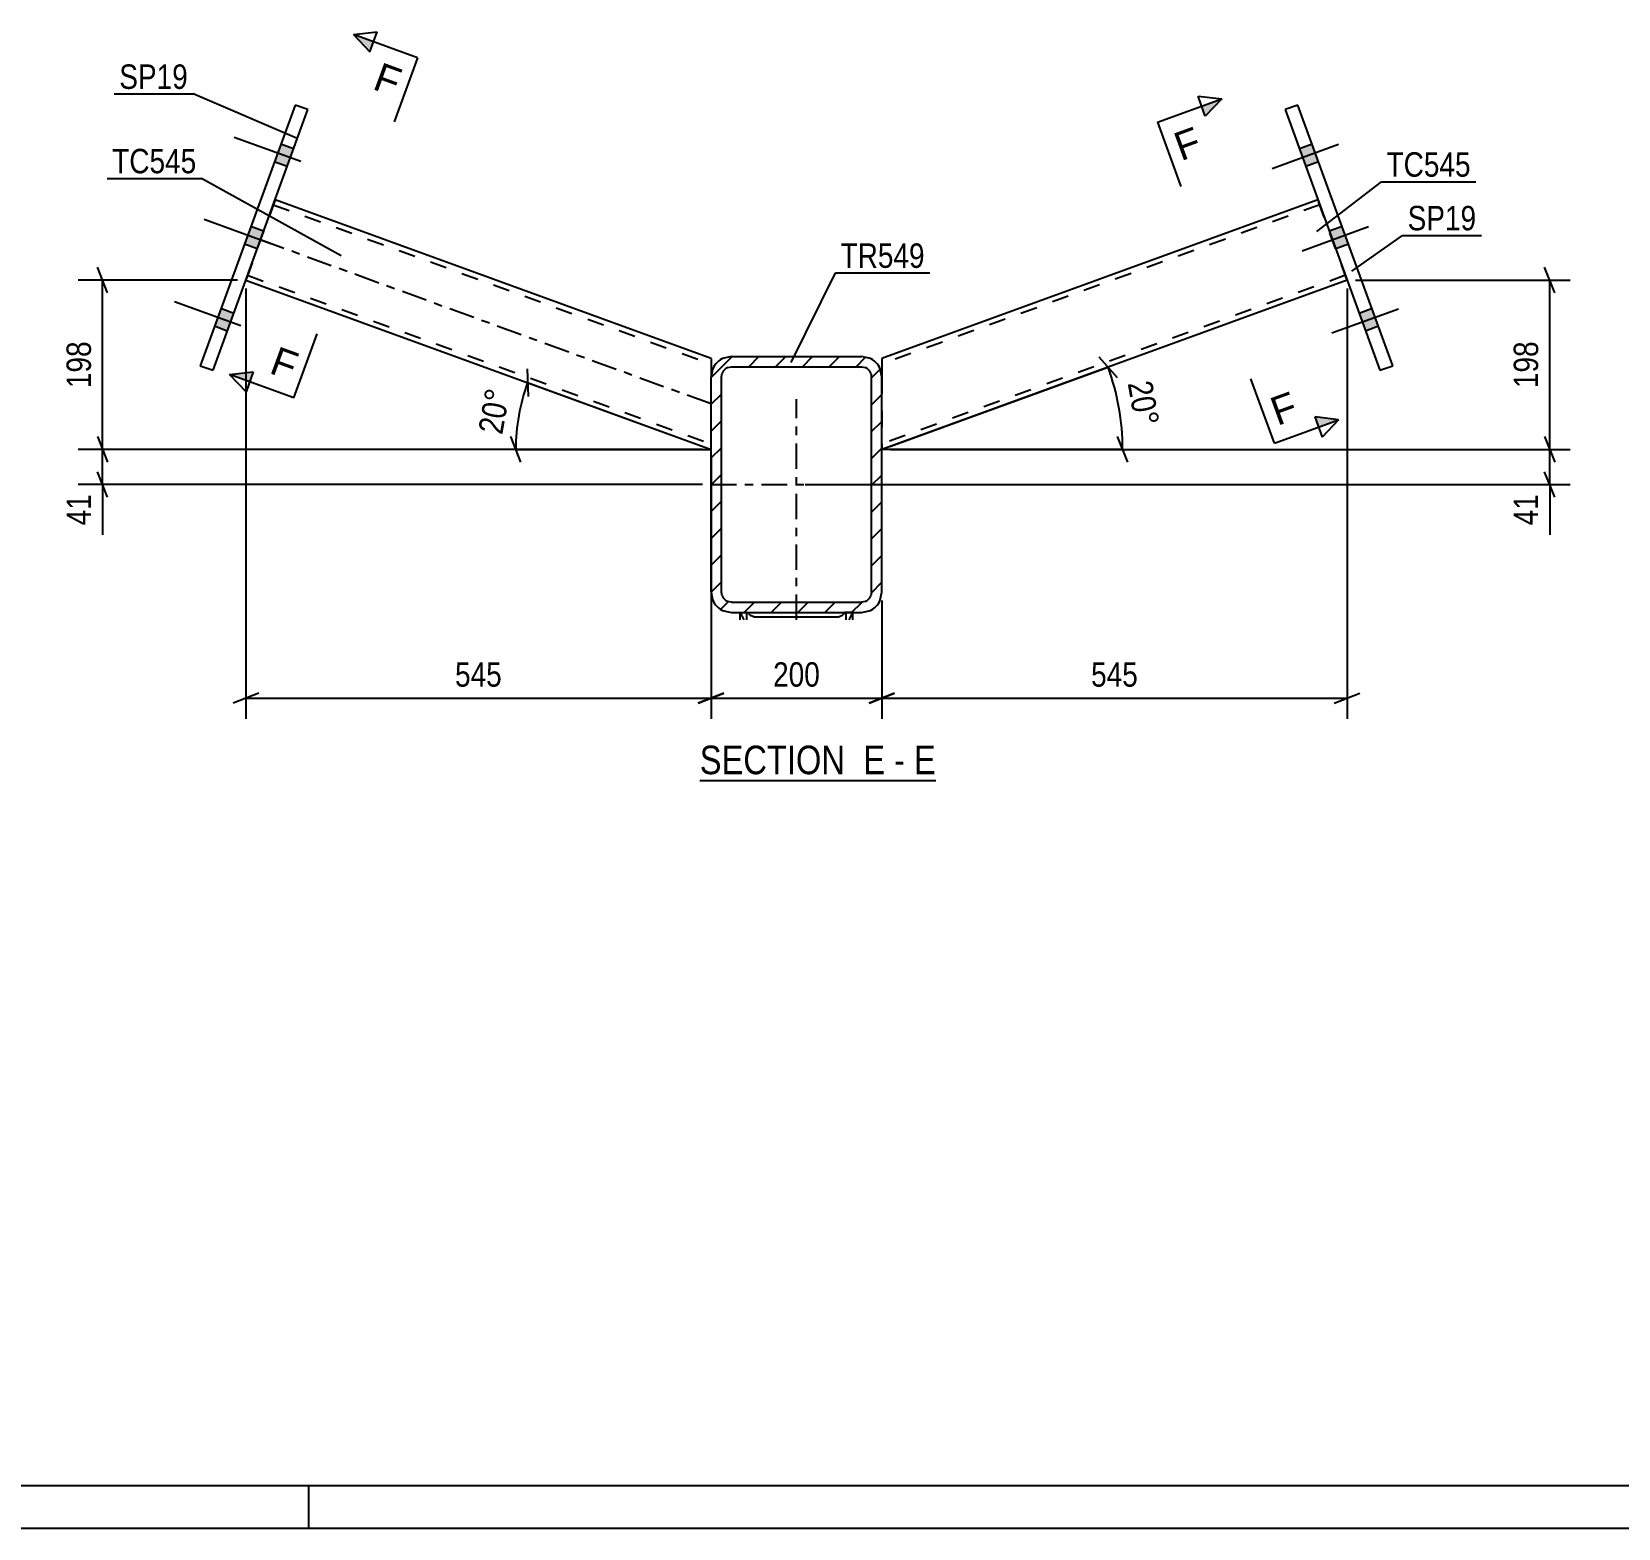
# Model space of a CAD drawing. Header units: millimetres. Extents: x 0 to 1189, y 0 to 841.
# Drawn here: x 316.5 to 502.4, y 0 to 175.3 of the extents above; entities that cross this region are included whole.
import ezdxf

# ---------------------------------------------------------------- set-up
doc = ezdxf.new("R2010")
doc.units = ezdxf.units.MM
doc.linetypes.add('DXK_LINE_DOT2', pattern=[3.9198, 1.9599, -1.9599])
doc.linetypes.add('DXK_LINE_DOT3', pattern=[5.9187, 2.979, -0.9799, 0.9799, -0.9799])
doc.styles.add('Arial', font='arial.ttf', dxfattribs={"height": 0.2})
doc.styles.add('Arial Narrow', font='ARIALN.TTF', dxfattribs={"height": 0.2})

# ---------------------------------------------------------------- blocks, each defined once
blk = doc.blocks.new('Unknown-717048581-1135')
at = {"color": 5, "linetype": 'Continuous'}
for p, q in [((5, 5), (1184, 5)), ((349, 0), (349, 5)), ((0, 0), (1189, 0))]:
    blk.add_line(p, q, dxfattribs=at)
blk = doc.blocks.new('Unknown-717048581-17 - 2797')
at = {"color": 6, "linetype": 'Continuous'}
blk.add_line((394.78, 87.6), (422.42, 87.6), dxfattribs=at)
at = {"color": 0, "linetype": 'Continuous'}
for points in [[(412.88, 88.35), (412.88, 91.85), (394.78, 91.85), (394.78, 88.35)], [(416.49, 88.35), (416.49, 91.85), (413.93, 91.85), (413.93, 88.35)], [(418.82, 88.35), (418.82, 91.85), (417.54, 91.85), (417.54, 88.35)], [(422.42, 88.35), (422.42, 91.85), (419.87, 91.85), (419.87, 88.35)]]:
    blk.add_wipeout(points, dxfattribs=at)
at = {"color": 7, "linetype": 'Continuous', "style": 'Arial Narrow'}
for s, p in [('SECTION ', (394.78, 88.35)), ('E', (413.93, 88.35)), ('E', (419.87, 88.35)), ('-', (417.54, 88.35))]:
    blk.add_text(s, height=3.34, dxfattribs=at).set_placement(p)
blk = doc.blocks.new('Bolt-717048581-2834 - 2797')
at = {"linetype": 'Continuous'}
for points in [[(346.45, 159.54), (347.2, 161.6), (345.69, 162.15), (344.94, 160.08)], [(346.45, 159.54), (347.2, 161.6), (345.69, 162.15), (344.94, 160.08)], [(346.45, 159.54), (347.2, 161.6), (345.69, 162.15), (344.94, 160.08)], [(342.94, 149.9), (343.69, 151.97), (342.19, 152.52), (341.44, 150.45)], [(342.94, 149.9), (343.69, 151.97), (342.19, 152.52), (341.44, 150.45)], [(339.43, 140.27), (340.19, 142.34), (338.68, 142.89), (337.93, 140.82)], [(339.43, 140.27), (340.19, 142.34), (338.68, 142.89), (337.93, 140.82)], [(339.43, 140.27), (340.19, 142.34), (338.68, 142.89), (337.93, 140.82)]]:
    blk.add_hatch(color=1, dxfattribs=at).paths.add_polyline_path(points)
at = {"color": 1, "linetype": 'Continuous'}
for p, q in [((348.04, 160.12), (340.24, 162.96)), ((348.04, 160.12), (340.24, 162.96)), ((348.04, 160.12), (340.24, 162.96)), ((347.2, 161.6), (345.69, 162.15)), ((347.2, 161.6), (345.69, 162.15)), ((347.2, 161.6), (345.69, 162.15)), ((346.45, 159.54), (344.94, 160.08)), ((346.45, 159.54), (344.94, 160.08)), ((346.45, 159.54), (344.94, 160.08)), ((344.54, 150.49), (336.74, 153.33)), ((344.54, 150.49), (336.74, 153.33)), ((343.69, 151.97), (342.19, 152.52)), ((343.69, 151.97), (342.19, 152.52)), ((342.94, 149.9), (341.44, 150.45)), ((342.94, 149.9), (341.44, 150.45)), ((341.03, 140.86), (333.23, 143.7)), ((341.03, 140.86), (333.23, 143.7)), ((341.03, 140.86), (333.23, 143.7)), ((340.19, 142.34), (338.68, 142.89)), ((340.19, 142.34), (338.68, 142.89)), ((340.19, 142.34), (338.68, 142.89)), ((339.43, 140.27), (337.93, 140.82)), ((339.43, 140.27), (337.93, 140.82)), ((339.43, 140.27), (337.93, 140.82))]:
    blk.add_line(p, q, dxfattribs=at)
blk = doc.blocks.new('Bolt-717048581-2809 - 2797')
at = {"linetype": 'Continuous'}
for points in [[(467.27, 160.08), (466.52, 162.15), (465.02, 161.6), (465.77, 159.54)], [(467.27, 160.08), (466.52, 162.15), (465.02, 161.6), (465.77, 159.54)], [(467.27, 160.08), (466.52, 162.15), (465.02, 161.6), (465.77, 159.54)], [(470.78, 150.45), (470.03, 152.52), (468.52, 151.97), (469.28, 149.9)], [(470.78, 150.45), (470.03, 152.52), (468.52, 151.97), (469.28, 149.9)], [(474.29, 140.82), (473.53, 142.89), (472.03, 142.34), (472.78, 140.27)], [(474.29, 140.82), (473.53, 142.89), (472.03, 142.34), (472.78, 140.27)], [(474.29, 140.82), (473.53, 142.89), (472.03, 142.34), (472.78, 140.27)]]:
    blk.add_hatch(color=1, dxfattribs=at).paths.add_polyline_path(points)
at = {"color": 1, "linetype": 'Continuous'}
for p, q in [((469.62, 162.11), (461.82, 159.27)), ((469.62, 162.11), (461.82, 159.27)), ((469.62, 162.11), (461.82, 159.27)), ((466.52, 162.15), (465.02, 161.6)), ((466.52, 162.15), (465.02, 161.6)), ((466.52, 162.15), (465.02, 161.6)), ((467.27, 160.08), (465.77, 159.54)), ((467.27, 160.08), (465.77, 159.54)), ((467.27, 160.08), (465.77, 159.54)), ((473.13, 152.48), (465.33, 149.64)), ((473.13, 152.48), (465.33, 149.64)), ((470.03, 152.52), (468.52, 151.97)), ((470.03, 152.52), (468.52, 151.97)), ((470.78, 150.45), (469.28, 149.9)), ((470.78, 150.45), (469.28, 149.9)), ((476.63, 142.84), (468.84, 140.01)), ((476.63, 142.84), (468.84, 140.01)), ((476.63, 142.84), (468.84, 140.01)), ((473.53, 142.89), (472.03, 142.34)), ((473.53, 142.89), (472.03, 142.34)), ((473.53, 142.89), (472.03, 142.34)), ((474.29, 140.82), (472.78, 140.27)), ((474.29, 140.82), (472.78, 140.27)), ((474.29, 140.82), (472.78, 140.27))]:
    blk.add_line(p, q, dxfattribs=at)
blk = doc.blocks.new('Part-717048581-2819 - 2797')
at = {"color": 2, "linetype": 'Continuous'}
for p, q in [((464.85, 166.75), (463.34, 166.21)), ((463.34, 166.21), (474.46, 135.67)), ((475.96, 136.21), (464.85, 166.75)), ((474.46, 135.67), (475.96, 136.21))]:
    blk.add_line(p, q, dxfattribs=at)
blk = doc.blocks.new('Part-717048581-2883 - 2797')
at = {"color": 2, "linetype": 'Continuous'}
for p, q in [((467.19, 155.64), (416.11, 137.04)), ((470.61, 146.24), (416.11, 126.4)), ((416.11, 137.04), (416.11, 135.77)), ((416.11, 135.77), (416.11, 134.89))]:
    blk.add_line(p, q, dxfattribs=at)
at = {"color": 7, "linetype": 'DXK_LINE_DOT2'}
for p, q in [((467.4, 155.07), (416.11, 136.4)), ((470.61, 146.24), (467.19, 155.64)), ((470.41, 146.8), (416.11, 127.04)), ((416.11, 137.04), (416.11, 136.95)), ((416.11, 136.95), (416.11, 136.67)), ((416.11, 134.89), (416.11, 126.4))]:
    blk.add_line(p, q, dxfattribs=at)
blk = doc.blocks.new('Part-717048581-2853 - 2797')
at = {"color": 2, "linetype": 'Continuous'}
for p, q in [((347.37, 166.75), (336.25, 136.21)), ((337.76, 135.67), (348.87, 166.21)), ((348.87, 166.21), (347.37, 166.75)), ((336.25, 136.21), (337.76, 135.67))]:
    blk.add_line(p, q, dxfattribs=at)
blk = doc.blocks.new('Part-717048581-2868 - 2797')
at = {"color": 7, "linetype": 'DXK_LINE_DOT3'}
blk.add_line((406.11, 106.42), (406.11, 114.57), dxfattribs=at)
at = {"color": 2, "linetype": 'Continuous'}
for p, q in [((399.51, 106.42), (399.51, 107.29)), ((399.6, 107.29), (399.63, 107.07)), ((399.63, 107.07), (399.93, 106.42)), ((400.54, 107.14), (400.48, 107.29)), ((400.8, 106.89), (400.54, 107.14)), ((401.11, 106.8), (400.8, 106.89)), ((401.11, 106.8), (411.11, 106.8)), ((411.41, 106.89), (411.11, 106.8)), ((411.67, 107.14), (411.41, 106.89)), ((411.74, 107.29), (411.67, 107.14)), ((412.29, 106.42), (412.59, 107.07)), ((412.59, 107.07), (412.62, 107.29)), ((412.71, 106.42), (412.71, 107.29))]:
    blk.add_line(p, q, dxfattribs=at)
at = {"color": 7, "linetype": 'DXK_LINE_DOT2'}
for p, q in [((399.51, 107.29), (399.6, 107.29)), ((399.6, 107.29), (400.48, 107.29)), ((400.31, 106.42), (400.31, 107.29)), ((412.71, 107.29), (411.74, 107.29)), ((411.91, 106.42), (411.91, 107.29))]:
    blk.add_line(p, q, dxfattribs=at)
blk = doc.blocks.new('Part-717048581-2894 - 2797')
at = {"linetype": 'Continuous'}
h = blk.add_hatch(dxfattribs=at)
h.set_pattern_fill('', scale=0.7, style=0, pattern_type=0)
h.set_pattern_definition([(45, (396.1082, 109.6854), (-1.57154, 1.57154), [])])
h.paths.add_polyline_path([(396.11, 134.89), (396.11, 109.69), (396.29, 108.77), (396.81, 107.99), (397.59, 107.47), (398.51, 107.29), (413.71, 107.29), (414.63, 107.47), (415.41, 107.99), (415.93, 108.77), (416.11, 109.69), (416.11, 134.89), (415.93, 135.8), (415.41, 136.58), (414.63, 137.1), (413.71, 137.29), (398.51, 137.29), (397.59, 137.1), (396.81, 136.58), (396.29, 135.8)])
h.paths.add_polyline_path([(397.66, 135.73), (398.05, 135.99), (398.51, 136.09), (413.71, 136.09), (414.17, 135.99), (414.56, 135.73), (414.82, 135.34), (414.91, 134.89), (414.91, 109.69), (414.82, 109.23), (414.56, 108.84), (414.17, 108.58), (413.71, 108.49), (398.51, 108.49), (398.05, 108.58), (397.66, 108.84), (397.4, 109.23), (397.31, 109.69), (397.31, 134.89), (397.4, 135.34)])
at = {"color": 2, "linetype": 'Continuous'}
for p, q in [((396.29, 135.8), (396.11, 134.89)), ((398.51, 137.29), (397.59, 137.1)), ((398.05, 135.99), (398.51, 136.09)), ((398.51, 137.29), (413.71, 137.29)), ((398.51, 136.09), (413.71, 136.09)), ((414.63, 137.1), (413.71, 137.29)), ((413.71, 136.09), (414.17, 135.99)), ((416.11, 134.89), (415.93, 135.8)), ((396.11, 109.69), (396.11, 134.89)), ((397.31, 134.89), (397.4, 135.34)), ((397.31, 109.69), (397.31, 134.89)), ((414.82, 135.34), (414.91, 134.89)), ((414.91, 109.69), (414.91, 134.89)), ((416.11, 109.69), (416.11, 134.89)), ((396.11, 109.69), (396.29, 108.77)), ((397.4, 109.23), (397.31, 109.69)), ((414.91, 109.69), (414.82, 109.23)), ((415.93, 108.77), (416.11, 109.69)), ((398.51, 108.49), (398.05, 108.58)), ((398.51, 108.49), (413.71, 108.49)), ((414.17, 108.58), (413.71, 108.49)), ((397.59, 107.47), (398.51, 107.29)), ((398.51, 107.29), (413.71, 107.29)), ((413.71, 107.29), (414.63, 107.47))]:
    blk.add_line(p, q, dxfattribs=at)
at = {"color": 7, "linetype": 'DXK_LINE_DOT3'}
for p, q in [((406.11, 112.29), (406.11, 132.29)), ((396.11, 122.29), (416.11, 122.29))]:
    blk.add_line(p, q, dxfattribs=at)
at = {"color": 2, "linetype": 'Continuous'}
for centre, radius, start, end in [((398.51, 134.89), 2.4, 112.5, 157.5), ((398.51, 134.89), 1.2, 112.5, 157.5), ((413.71, 134.89), 1.2, 22.5, 67.5), ((413.71, 134.89), 2.4, 22.5, 67.5), ((398.51, 109.69), 2.4, 202.5, 247.5), ((398.51, 109.69), 1.2, 202.5, 247.5), ((413.71, 109.69), 1.2, 292.5, 337.5), ((413.71, 109.69), 2.4, 292.5, 337.5)]:
    blk.add_arc(centre, radius, start, end, dxfattribs=at)
blk = doc.blocks.new('Part-717048581-2915 - 2797')
at = {"color": 7, "linetype": 'DXK_LINE_DOT2'}
for p, q in [((345.03, 155.64), (341.61, 146.24)), ((344.82, 155.07), (396.11, 136.4)), ((341.81, 146.8), (396.11, 127.04)), ((396.11, 137.04), (396.11, 136.67)), ((396.11, 126.4), (396.11, 134.89))]:
    blk.add_line(p, q, dxfattribs=at)
at = {"color": 2, "linetype": 'Continuous'}
for p, q in [((396.11, 137.04), (345.03, 155.64)), ((341.61, 146.24), (396.11, 126.4)), ((396.11, 137.04), (396.11, 136.95)), ((396.11, 136.95), (396.11, 136.67)), ((396.11, 136.67), (396.11, 135.77)), ((396.11, 135.77), (396.11, 134.89))]:
    blk.add_line(p, q, dxfattribs=at)
at = {"color": 7, "linetype": 'DXK_LINE_DOT3'}
blk.add_line((396.11, 131.72), (343.32, 150.94), dxfattribs=at)
blk = doc.blocks.new('StraightDimension-717048581-10504 - 2797')
at = {"color": 7, "linetype": 'Continuous'}
for p, q in [((341.61, 145.24), (341.61, 94.85)), ((396.11, 125.4), (396.11, 94.85)), ((343.11, 97.85), (340.11, 96.65)), ((341.61, 97.25), (396.11, 97.25)), ((394.61, 96.65), (397.61, 97.85))]:
    blk.add_line(p, q, dxfattribs=at)
at = {"color": 0}
blk.add_wipeout([(372.2, 98), (372.2, 102.2), (365.51, 102.2), (365.51, 98)], dxfattribs=at)
at = {"color": 3, "style": 'Arial Narrow'}
blk.add_text('545', height=2.863, dxfattribs=at).set_placement((366.11, 98.6))
blk = doc.blocks.new('StraightDimension-717048581-2917 - 2797')
at = {"color": 7, "linetype": 'Continuous'}
for p, q in [((325.41, 144.74), (324.21, 147.74)), ((340.61, 146.24), (321.96, 146.24)), ((324.81, 126.4), (324.81, 146.24)), ((395.11, 126.4), (321.96, 126.4)), ((324.21, 127.9), (325.41, 124.9))]:
    blk.add_line(p, q, dxfattribs=at)
at = {"color": 0}
blk.add_wipeout([(324.06, 139.66), (319.86, 139.66), (319.86, 132.98), (324.06, 132.98)], dxfattribs=at)
at = {"color": 3, "style": 'Arial Narrow'}
blk.add_text('198', height=2.863, rotation=90.0002, dxfattribs=at).set_placement((323.46, 133.58))
blk = doc.blocks.new('AngleDimension-717048581-10701 - 2797')
at = {"color": 7, "linetype": 'Continuous'}
for p, q in [((374.56, 135.84), (374.66, 132.61)), ((374.61, 134.23), (396.11, 126.4)), ((373.83, 124.9), (372.63, 127.9)), ((395.11, 126.4), (373.23, 126.4)), ((373.23, 126.4), (396.11, 126.4))]:
    blk.add_line(p, q, dxfattribs=at)
blk.add_arc((396.11, 126.4), 22.88, 160, 180, dxfattribs=at)
at = {"color": 0}
blk.add_wipeout([(373.25, 133.71), (369.11, 134.44), (367.99, 128.08), (372.13, 127.35)], dxfattribs=at)
at = {"color": 3, "style": 'Arial Narrow'}
blk.add_text('20°', height=2.863, rotation=80.0021, dxfattribs=at).set_placement((371.64, 128.05))
blk = doc.blocks.new('StraightDimension-717048581-10573 - 2797')
at = {"color": 7, "linetype": 'Continuous'}
for p, q in [((417.11, 126.4), (496.74, 126.4)), ((493.74, 127.9), (494.94, 124.9)), ((494.34, 122.29), (494.34, 126.4)), ((494.94, 120.79), (493.74, 123.79)), ((407.11, 122.29), (496.74, 122.29))]:
    blk.add_line(p, q, dxfattribs=at)
at = {"color": 0}
blk.add_wipeout([(493.59, 121.76), (489.39, 121.76), (489.39, 116.9), (493.59, 116.9)], dxfattribs=at)
at = {"color": 7, "linetype": 'Continuous'}
blk.add_line((494.34, 122.29), (494.34, 116.38), dxfattribs=at)
blk.add_line((494.34, 122.29), (494.34, 116.38), dxfattribs=at)
at = {"color": 3, "style": 'Arial Narrow'}
blk.add_text('41', height=2.863, rotation=90.0002, dxfattribs=at).set_placement((492.99, 117.5))
blk = doc.blocks.new('StraightDimension-717048581-2928 - 2797')
at = {"color": 7, "linetype": 'Continuous'}
for p, q in [((395.11, 126.4), (321.96, 126.4)), ((324.21, 127.9), (325.41, 124.9)), ((324.81, 122.29), (324.81, 126.4)), ((325.41, 120.79), (324.21, 123.79)), ((395.11, 122.29), (321.96, 122.29))]:
    blk.add_line(p, q, dxfattribs=at)
at = {"color": 0}
blk.add_wipeout([(324.06, 121.76), (319.86, 121.76), (319.86, 116.9), (324.06, 116.9)], dxfattribs=at)
at = {"color": 7, "linetype": 'Continuous'}
blk.add_line((324.81, 122.29), (324.81, 116.38), dxfattribs=at)
blk.add_line((324.81, 122.29), (324.81, 116.38), dxfattribs=at)
at = {"color": 3, "style": 'Arial Narrow'}
blk.add_text('41', height=2.863, rotation=90.0002, dxfattribs=at).set_placement((323.46, 117.5))
blk = doc.blocks.new('StraightDimension-717048581-10502 - 2797')
at = {"color": 7, "linetype": 'Continuous'}
for p, q in [((470.61, 145.24), (470.61, 94.85)), ((416.11, 108.69), (416.11, 94.85)), ((417.61, 97.85), (414.61, 96.65)), ((416.11, 97.25), (470.61, 97.25)), ((469.11, 96.65), (472.11, 97.85))]:
    blk.add_line(p, q, dxfattribs=at)
at = {"color": 0}
blk.add_wipeout([(446.7, 98), (446.7, 102.2), (440.02, 102.2), (440.02, 98)], dxfattribs=at)
at = {"color": 3, "style": 'Arial Narrow'}
blk.add_text('545', height=2.863, dxfattribs=at).set_placement((440.62, 98.6))
blk = doc.blocks.new('StraightDimension-717048581-10503 - 2797')
at = {"color": 7, "linetype": 'Continuous'}
for p, q in [((396.11, 125.4), (396.11, 94.85)), ((416.11, 108.69), (416.11, 94.85)), ((397.61, 97.85), (394.61, 96.65)), ((396.11, 97.25), (416.11, 97.25)), ((414.61, 96.65), (417.61, 97.85))]:
    blk.add_line(p, q, dxfattribs=at)
at = {"color": 0}
blk.add_wipeout([(409.45, 98), (409.45, 102.2), (402.77, 102.2), (402.77, 98)], dxfattribs=at)
at = {"color": 3, "style": 'Arial Narrow'}
blk.add_text('200', height=2.863, dxfattribs=at).set_placement((403.37, 98.6))
blk = doc.blocks.new('StraightDimension-717048581-10572 - 2797')
at = {"color": 7, "linetype": 'Continuous'}
for p, q in [((494.94, 144.74), (493.74, 147.74)), ((471.61, 146.24), (496.74, 146.24)), ((494.34, 126.4), (494.34, 146.24)), ((417.11, 126.4), (496.74, 126.4)), ((493.74, 127.9), (494.94, 124.9))]:
    blk.add_line(p, q, dxfattribs=at)
at = {"color": 0}
blk.add_wipeout([(493.59, 139.66), (489.39, 139.66), (489.39, 132.98), (493.59, 132.98)], dxfattribs=at)
at = {"color": 3, "style": 'Arial Narrow'}
blk.add_text('198', height=2.863, rotation=90.0002, dxfattribs=at).set_placement((492.99, 133.58))
blk = doc.blocks.new('AngleDimension-717048581-10704 - 2797')
at = {"color": 7, "linetype": 'Continuous'}
for p, q in [((442.61, 136.05), (416.11, 126.4)), ((417.05, 126.74), (442.61, 136.05)), ((441.53, 137.25), (443.69, 134.84)), ((444.31, 126.4), (416.11, 126.4)), ((444.91, 124.9), (443.71, 127.9))]:
    blk.add_line(p, q, dxfattribs=at)
blk.add_arc((416.11, 126.4), 28.2, 0, 20, dxfattribs=at)
at = {"color": 0}
blk.add_wipeout([(445.33, 128.27), (449.46, 129), (448.34, 135.36), (444.21, 134.64)], dxfattribs=at)
at = {"color": 3, "style": 'Arial Narrow'}
blk.add_text('20°', height=2.863, rotation=-80.0021, dxfattribs=at).set_placement((444.9, 134.15))
blk = doc.blocks.new('Mark-717048581-2890 - 2797')
at = {"color": 0}
blk.add_wipeout([(421.13, 147.67), (421.13, 150.67), (411.27, 150.67), (411.27, 147.67)], dxfattribs=at)
blk.add_wipeout([(421.13, 147.67), (421.13, 150.67), (411.27, 150.67), (411.27, 147.67)], dxfattribs=at)
at = {"color": 30, "linetype": 'Continuous'}
for p, q in [((405.49, 136.57), (410.67, 147.07)), ((410.67, 147.07), (421.73, 147.07))]:
    blk.add_line(p, q, dxfattribs=at)
at = {"color": 3, "style": 'Arial Narrow'}
blk.add_text('TR549', height=2.863, dxfattribs=at).set_placement((411.27, 147.67))
blk = doc.blocks.new('Mark-717048581-2849 - 2797')
at = {"color": 0}
blk.add_wipeout([(334.82, 168.64), (334.82, 171.64), (326.78, 171.64), (326.78, 168.64)], dxfattribs=at)
blk.add_wipeout([(334.82, 168.64), (334.82, 171.64), (326.78, 171.64), (326.78, 168.64)], dxfattribs=at)
at = {"color": 30, "linetype": 'Continuous'}
for p in [(326.18, 168.04), (347.52, 162.87)]:
    blk.add_line(p, (335.42, 168.04), dxfattribs=at)
at = {"color": 3, "style": 'Arial Narrow'}
blk.add_text('SP19', height=2.863, dxfattribs=at).set_placement((326.78, 168.64))
blk = doc.blocks.new('Mark-717048581-2911 - 2797')
at = {"color": 0}
blk.add_wipeout([(335.81, 158.75), (335.81, 161.75), (325.95, 161.75), (325.95, 158.75)], dxfattribs=at)
blk.add_wipeout([(335.81, 158.75), (335.81, 161.75), (325.95, 161.75), (325.95, 158.75)], dxfattribs=at)
at = {"color": 30, "linetype": 'Continuous'}
for p in [(325.35, 158.15), (352.78, 149.09)]:
    blk.add_line(p, (336.41, 158.15), dxfattribs=at)
at = {"color": 3, "style": 'Arial Narrow'}
blk.add_text('TC545', height=2.863, dxfattribs=at).set_placement((325.95, 158.75))
blk = doc.blocks.new('Mark-717048581-10676 - 2797')
at = {"color": 0}
blk.add_wipeout([(485.09, 158.35), (485.09, 161.35), (475.23, 161.35), (475.23, 158.35)], dxfattribs=at)
blk.add_wipeout([(485.09, 158.35), (485.09, 161.35), (475.23, 161.35), (475.23, 158.35)], dxfattribs=at)
at = {"color": 30, "linetype": 'Continuous'}
for p, q in [((467.07, 151.92), (474.63, 157.75)), ((474.63, 157.75), (485.69, 157.75))]:
    blk.add_line(p, q, dxfattribs=at)
at = {"color": 3, "style": 'Arial Narrow'}
blk.add_text('TC545', height=2.863, dxfattribs=at).set_placement((475.23, 158.35))
blk = doc.blocks.new('Mark-717048581-10684 - 2797')
at = {"color": 0}
blk.add_wipeout([(485.74, 152.07), (485.74, 155.07), (477.7, 155.07), (477.7, 152.07)], dxfattribs=at)
blk.add_wipeout([(485.74, 152.07), (485.74, 155.07), (477.7, 155.07), (477.7, 152.07)], dxfattribs=at)
at = {"color": 30, "linetype": 'Continuous'}
for p, q in [((471.15, 147.29), (477.1, 151.47)), ((477.1, 151.47), (486.34, 151.47))]:
    blk.add_line(p, q, dxfattribs=at)
at = {"color": 3, "style": 'Arial Narrow'}
blk.add_text('SP19', height=2.863, dxfattribs=at).set_placement((477.7, 152.07))
blk = doc.blocks.new('SectionMark-717048581-10828 - 2797')
at = {"linetype": 'Continuous'}
for points in [[(356.56, 174.16), (356.13, 172.99), (354.21, 175.02)], [(342.48, 135.48), (342.05, 134.31), (339.7, 135.16)]]:
    blk.add_hatch(color=6, dxfattribs=at).paths.add_polyline_path(points)
at = {"color": 6, "linetype": 'Continuous'}
for p, q in [((354.21, 175.02), (356.99, 175.34)), ((354.21, 175.02), (356.13, 172.99)), ((356.13, 172.99), (356.99, 175.34)), ((339.7, 135.16), (342.48, 135.48)), ((341.63, 133.13), (339.7, 135.16)), ((342.48, 135.48), (341.63, 133.13))]:
    blk.add_line(p, q, dxfattribs=at)
at = {"color": 0, "linetype": 'Continuous'}
for points in [[(358.99, 167.69), (360.19, 170.98), (357.51, 171.95), (356.31, 168.66)], [(346.88, 134.41), (348.08, 137.7), (345.4, 138.68), (344.2, 135.39)]]:
    blk.add_wipeout(points, dxfattribs=at)
at = {"color": 6, "linetype": 'Continuous'}
for p, q in [((361.73, 172.28), (354.21, 175.02)), ((361.73, 172.28), (358.99, 164.76)), ((347.22, 132.43), (349.96, 139.94)), ((347.22, 132.43), (339.7, 135.16))]:
    blk.add_line(p, q, dxfattribs=at)
at = {"color": 3, "linetype": 'Continuous', "style": 'Arial'}
for p in [(356.31, 168.66), (344.2, 135.39)]:
    blk.add_text('F', height=3.34, rotation=-20.002, dxfattribs=at).set_placement(p)
blk = doc.blocks.new('SectionMark-717048581-11097 - 2797')
at = {"linetype": 'Continuous'}
for points in [[(454, 165.45), (453.57, 166.62), (455.92, 167.48)], [(467.26, 129.03), (466.83, 130.2), (469.61, 129.88)]]:
    blk.add_hatch(color=6, dxfattribs=at).paths.add_polyline_path(points)
at = {"color": 6, "linetype": 'Continuous'}
for p, q in [((454, 165.45), (453.15, 167.8)), ((453.15, 167.8), (455.92, 167.48)), ((455.92, 167.48), (454, 165.45)), ((469.61, 129.88), (466.83, 130.2)), ((466.83, 130.2), (467.68, 127.85)), ((469.61, 129.88), (467.68, 127.85))]:
    blk.add_line(p, q, dxfattribs=at)
at = {"color": 0, "linetype": 'Continuous'}
for points in [[(453.82, 161.12), (452.62, 164.41), (449.94, 163.44), (451.14, 160.15)], [(465.11, 130.11), (463.91, 133.4), (461.23, 132.42), (462.43, 129.13)]]:
    blk.add_wipeout(points, dxfattribs=at)
at = {"color": 6, "linetype": 'Continuous'}
for p, q in [((448.41, 164.74), (455.92, 167.48)), ((448.41, 164.74), (451.14, 157.22)), ((462.09, 127.15), (459.35, 134.67)), ((462.09, 127.15), (469.61, 129.88))]:
    blk.add_line(p, q, dxfattribs=at)
at = {"color": 3, "linetype": 'Continuous', "style": 'Arial'}
for p in [(451.14, 160.15), (462.43, 129.13)]:
    blk.add_text('F', height=3.34, rotation=20.002, dxfattribs=at).set_placement(p)

msp = doc.modelspace()

# ---------------------------------------------------------------- block references
for name in ['Unknown-717048581-1135', 'Part-717048581-2853 - 2797', 'Part-717048581-2819 - 2797', 'Bolt-717048581-2834 - 2797', 'Bolt-717048581-2809 - 2797', 'Part-717048581-2915 - 2797', 'Part-717048581-2883 - 2797', 'Part-717048581-2894 - 2797', 'Part-717048581-2868 - 2797']:
    msp.add_blockref(name, (0, 0))

# ---------------------------------------------------------------- next in the draw order: block references
for name in ['Mark-717048581-2849 - 2797', 'Mark-717048581-2911 - 2797', 'Mark-717048581-10676 - 2797', 'StraightDimension-717048581-10504 - 2797', 'StraightDimension-717048581-10573 - 2797', 'Unknown-717048581-17 - 2797']:
    msp.add_blockref(name, (0, 0))

# ---------------------------------------------------------------- next in the draw order: block references
for name in ['StraightDimension-717048581-2917 - 2797', 'StraightDimension-717048581-10502 - 2797']:
    msp.add_blockref(name, (0, 0))

# ---------------------------------------------------------------- next in the draw order: block references
for name in ['SectionMark-717048581-10828 - 2797', 'AngleDimension-717048581-10701 - 2797']:
    msp.add_blockref(name, (0, 0))

# ---------------------------------------------------------------- next in the draw order: block references
msp.add_blockref('StraightDimension-717048581-2928 - 2797', (0, 0))

# ---------------------------------------------------------------- next in the draw order: block references
msp.add_blockref('StraightDimension-717048581-10503 - 2797', (0, 0))

# ---------------------------------------------------------------- next in the draw order: block references
msp.add_blockref('StraightDimension-717048581-10572 - 2797', (0, 0))

# ---------------------------------------------------------------- next in the draw order: block references
for name in ['Mark-717048581-10684 - 2797', 'AngleDimension-717048581-10704 - 2797']:
    msp.add_blockref(name, (0, 0))

# ---------------------------------------------------------------- next in the draw order: block references
for name in ['SectionMark-717048581-11097 - 2797', 'Mark-717048581-2890 - 2797']:
    msp.add_blockref(name, (0, 0))

doc.saveas('drawing.dxf')
